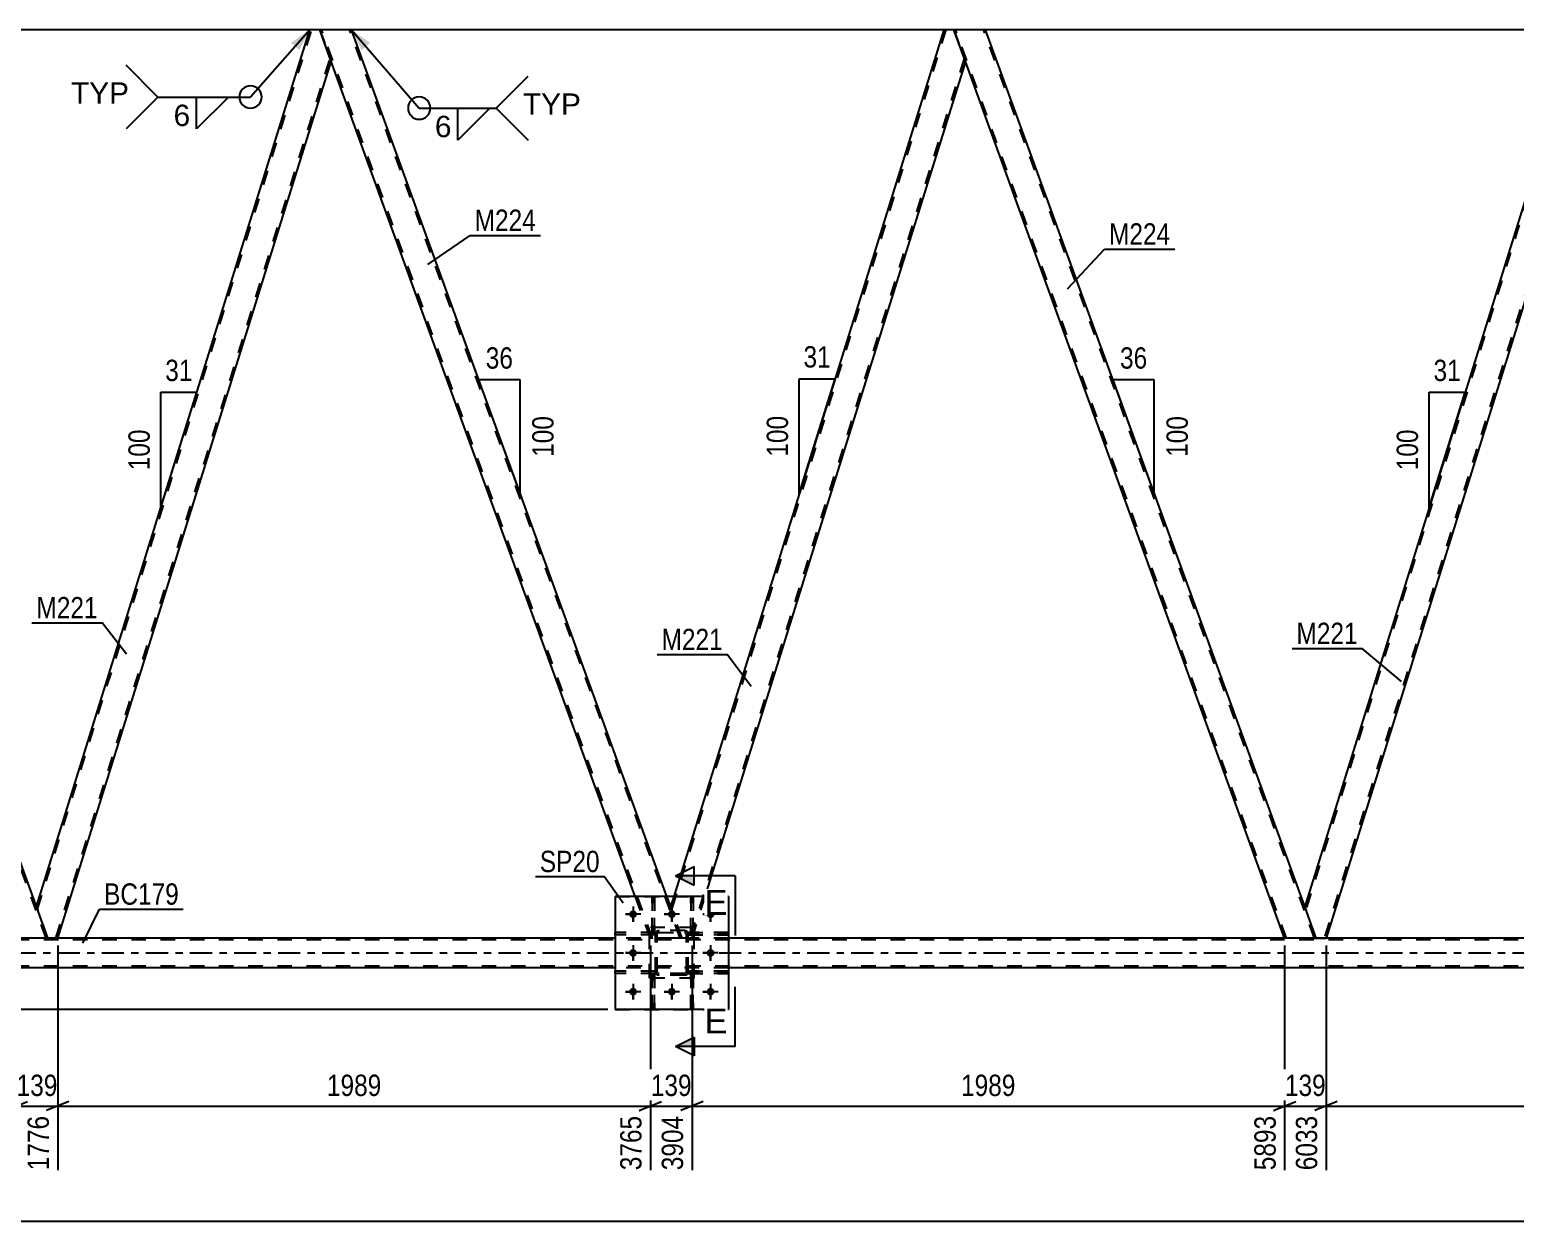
# Model space of a CAD drawing. Header units: millimetres. Extents: x 0 to 841, y 0 to 594.
# Drawn here: x 165 to 364.4, y 279.3 to 439.4 of the extents above; entities that cross this region are included whole.
import ezdxf

# ---------------------------------------------------------------- set-up
doc = ezdxf.new("R2010")
doc.units = ezdxf.units.MM
doc.linetypes.add('DXK_LINE_DOT2', pattern=[3.9198, 1.9599, -1.9599])
doc.linetypes.add('DXK_LINE_DOT3', pattern=[5.9187, 2.979, -0.9799, 0.9799, -0.9799])
doc.styles.add('Arial', font='ARIAL.TTF', dxfattribs={"height": 0.2})
doc.styles.add('Arial Narrow', font='ARIALN.TTF', dxfattribs={"height": 0.2})

# ---------------------------------------------------------------- blocks, each defined once
blk = doc.blocks.new('Part-122573939-3343 - 3261')
at = {"color": 7, "linetype": 'DXK_LINE_DOT2'}
for p, q in [((248.54, 307.79), (248.54, 312.62)), ((248.54, 312.62), (248.86, 312.62)), ((248.54, 312.02), (248.86, 312.02)), ((248.86, 312.62), (248.86, 307.79)), ((248.86, 307.79), (248.54, 307.79))]:
    blk.add_line(p, q, dxfattribs=at)
blk = doc.blocks.new('Part-122573939-3273 - 3261')
at = {"color": 7, "linetype": 'DXK_LINE_DOT2'}
for p, q in [((248.86, 312.62), (248.54, 312.62)), ((248.54, 312.62), (248.54, 307.79)), ((248.54, 312.02), (248.86, 312.02)), ((248.86, 307.79), (248.86, 312.62)), ((248.54, 307.79), (248.86, 307.79))]:
    blk.add_line(p, q, dxfattribs=at)
blk = doc.blocks.new('Part-122573939-3331 - 3261')
at = {"color": 7, "linetype": 'DXK_LINE_DOT2'}
for p, q in [((248.99, 312.95), (243.59, 312.95)), ((243.59, 312.63), (243.59, 312.95)), ((248.99, 312.63), (243.59, 312.63)), ((248.39, 312.63), (248.39, 312.95)), ((248.99, 312.95), (248.99, 312.63))]:
    blk.add_line(p, q, dxfattribs=at)
blk = doc.blocks.new('Part-122573939-3268 - 3261')
at = {"color": 7, "linetype": 'DXK_LINE_DOT2'}
for p, q in [((248.99, 318.15), (243.59, 318.15)), ((243.59, 318.15), (243.59, 317.83)), ((248.99, 317.83), (243.59, 317.83)), ((248.39, 317.83), (248.39, 318.15)), ((248.99, 317.83), (248.99, 318.15))]:
    blk.add_line(p, q, dxfattribs=at)
blk = doc.blocks.new('Part-122573939-3269 - 3261')
at = {"color": 7, "linetype": 'DXK_LINE_DOT2'}
for p, q in [((248.99, 312.95), (243.59, 312.95)), ((243.59, 312.95), (243.59, 312.63)), ((248.99, 312.63), (243.59, 312.63)), ((248.39, 312.63), (248.39, 312.95)), ((248.99, 312.63), (248.99, 312.95))]:
    blk.add_line(p, q, dxfattribs=at)
blk = doc.blocks.new('Part-122573939-3279 - 3261')
at = {"color": 2, "linetype": 'Continuous'}
for p, q in [((258.79, 322.99), (243.59, 322.99)), ((243.59, 322.99), (243.59, 307.79)), ((258.79, 322.99), (258.79, 307.79)), ((258.79, 307.79), (243.59, 307.79))]:
    blk.add_line(p, q, dxfattribs=at)
blk = doc.blocks.new('Bolt-122573939-3392 - 3261')
at = {"linetype": 'Continuous'}
for points in [[(246.51, 320.59, -1), (245.47, 320.59, -1)], [(251.71, 320.59, -1), (250.67, 320.59, -1)], [(256.91, 320.59, -1), (255.87, 320.59, -1)], [(246.51, 315.39, -1), (245.47, 315.39, -1)], [(256.91, 315.39, -1), (255.87, 315.39, -1)], [(246.51, 310.19, -1), (245.47, 310.19, -1)], [(251.71, 310.19, -1), (250.67, 310.19, -1)], [(256.91, 310.19, -1), (255.87, 310.19, -1)]]:
    blk.add_hatch(color=1, dxfattribs=at).paths.add_polyline_path(points)
at = {"color": 1, "linetype": 'Continuous'}
for p, q in [((245.99, 321.63), (245.99, 319.55)), ((251.19, 321.63), (251.19, 319.55)), ((256.39, 321.63), (256.39, 319.55)), ((247.03, 320.59), (244.95, 320.59)), ((252.23, 320.59), (250.15, 320.59)), ((257.43, 320.59), (255.35, 320.59)), ((247.03, 315.39), (244.95, 315.39)), ((245.99, 316.43), (245.99, 314.35)), ((257.43, 315.39), (255.35, 315.39)), ((256.39, 316.43), (256.39, 314.35)), ((245.99, 311.23), (245.99, 309.15)), ((251.19, 311.23), (251.19, 309.15)), ((256.39, 311.23), (256.39, 309.15)), ((247.03, 310.19), (244.95, 310.19)), ((252.23, 310.19), (250.15, 310.19)), ((257.43, 310.19), (255.35, 310.19))]:
    blk.add_line(p, q, dxfattribs=at)
blk = doc.blocks.new('Part-122573939-3328 - 3261')
at = {"color": 7, "linetype": 'DXK_LINE_DOT2'}
for p, q in [((248.99, 318.15), (243.59, 318.15)), ((243.59, 317.83), (243.59, 318.15)), ((248.99, 317.83), (243.59, 317.83)), ((248.39, 317.83), (248.39, 318.15)), ((248.99, 318.15), (248.99, 317.83))]:
    blk.add_line(p, q, dxfattribs=at)
blk = doc.blocks.new('Part-122573939-3353 - 3261')
at = {"color": 7, "linetype": 'DXK_LINE_DOT2'}
for p, q in [((248.54, 322.99), (248.54, 318.14)), ((248.86, 322.99), (248.54, 322.99)), ((248.86, 318.14), (248.86, 322.99)), ((248.54, 318.74), (248.86, 318.74)), ((248.54, 318.14), (248.86, 318.14))]:
    blk.add_line(p, q, dxfattribs=at)
blk = doc.blocks.new('Part-122573939-3282 - 3261')
at = {"color": 7, "linetype": 'DXK_LINE_DOT2'}
for p, q in [((253.74, 322.99), (253.74, 318.14)), ((254.06, 322.99), (253.74, 322.99)), ((254.06, 318.14), (254.06, 322.99)), ((253.74, 318.74), (254.06, 318.74)), ((253.74, 318.14), (254.06, 318.14))]:
    blk.add_line(p, q, dxfattribs=at)
blk = doc.blocks.new('Part-122573939-3664 - 3261')
at = {"color": 2, "linetype": 'Continuous'}
for p, q in [((208.17, 439.39), (203.92, 439.39)), ((250.54, 322.99), (208.17, 439.39)), ((246.28, 322.99), (205.46, 435.14))]:
    blk.add_line(p, q, dxfattribs=at)
at = {"color": 7, "linetype": 'DXK_LINE_DOT2'}
for p, q in [((203.92, 439.39), (205.46, 435.14)), ((248.58, 317.39), (204.17, 439.39)), ((252.32, 317.39), (207.92, 439.39)), ((248.32, 317.39), (246.28, 322.99)), ((252.58, 317.39), (250.54, 322.99)), ((252.58, 317.39), (248.32, 317.39))]:
    blk.add_line(p, q, dxfattribs=at)
blk = doc.blocks.new('Part-122573939-3295 - 3261')
at = {"color": 7, "linetype": 'DXK_LINE_DOT2'}
for p, q in [((248.99, 317.91), (249.03, 318.09)), ((249.03, 318.09), (248.99, 317.91)), ((248.99, 312.87), (248.99, 317.91)), ((249.23, 317.91), (249.25, 318)), ((249.23, 312.87), (249.23, 317.91)), ((249.25, 318), (249.3, 318.08)), ((249.29, 318.35), (249.47, 318.39)), ((249.47, 318.39), (249.29, 318.35)), ((249.3, 318.08), (249.38, 318.13)), ((249.38, 318.13), (249.47, 318.15)), ((252.91, 318.39), (249.47, 318.39)), ((249.47, 318.15), (252.91, 318.15)), ((252.91, 318.39), (253.09, 318.35)), ((253.09, 318.35), (252.91, 318.39)), ((252.91, 318.15), (253, 318.13)), ((253, 318.13), (253.08, 318.08)), ((253.08, 318.08), (253.13, 318)), ((253.13, 318), (253.15, 317.91)), ((253.15, 312.87), (253.15, 317.91)), ((253.35, 318.09), (253.39, 317.91)), ((253.39, 317.91), (253.35, 318.09)), ((253.39, 312.87), (253.39, 317.91)), ((249.03, 312.68), (248.99, 312.87)), ((248.99, 312.87), (249.03, 312.68)), ((249.25, 312.78), (249.23, 312.87)), ((249.3, 312.7), (249.25, 312.78)), ((249.47, 312.39), (249.29, 312.43)), ((249.29, 312.43), (249.47, 312.39)), ((249.38, 312.65), (249.3, 312.7)), ((249.47, 312.63), (249.38, 312.65)), ((252.91, 312.63), (249.47, 312.63)), ((252.91, 312.39), (249.47, 312.39)), ((253, 312.65), (252.91, 312.63)), ((253.09, 312.43), (252.91, 312.39)), ((252.91, 312.39), (253.09, 312.43)), ((253.08, 312.7), (253, 312.65)), ((253.13, 312.78), (253.08, 312.7)), ((253.15, 312.87), (253.13, 312.78)), ((253.39, 312.87), (253.35, 312.68)), ((253.35, 312.68), (253.39, 312.87))]:
    blk.add_line(p, q, dxfattribs=at)
at = {"color": 7, "linetype": 'DXK_LINE_DOT3'}
blk.add_line((251.19, 315.39), (251.19, 315.39), dxfattribs=at)
at = {"color": 7, "linetype": 'DXK_LINE_DOT2'}
for centre, start, end in [((249.47, 317.91), 112.5, 157.5), ((249.47, 317.91), 112.5, 157.5), ((252.91, 317.91), 22.5, 67.5), ((252.91, 317.91), 22.5, 67.5), ((249.47, 312.87), 202.5, 247.5), ((249.47, 312.87), 202.5, 247.5), ((252.91, 312.87), 292.5, 337.5), ((252.91, 312.87), 292.5, 337.5)]:
    blk.add_arc(centre, 0.48, start, end, dxfattribs=at)
blk = doc.blocks.new('Part-122573939-3302 - 3261')
at = {"color": 7, "linetype": 'DXK_LINE_DOT2'}
for p, q in [((253.39, 317.83), (253.39, 318.15)), ((253.39, 318.15), (258.79, 318.15)), ((258.79, 317.83), (253.39, 317.83)), ((253.99, 317.83), (253.99, 318.15)), ((258.79, 318.15), (258.79, 317.83))]:
    blk.add_line(p, q, dxfattribs=at)
blk = doc.blocks.new('Part-122573939-3306 - 3261')
at = {"color": 7, "linetype": 'DXK_LINE_DOT2'}
for p, q in [((243.59, 322.99), (258.79, 322.99)), ((243.59, 322.99), (243.59, 307.79)), ((258.79, 322.99), (258.79, 307.79)), ((243.59, 307.79), (258.79, 307.79))]:
    blk.add_line(p, q, dxfattribs=at)
blk = doc.blocks.new('Part-122573939-3307 - 3261')
at = {"color": 7, "linetype": 'DXK_LINE_DOT2'}
for p, q in [((248.99, 317.91), (249.03, 318.09)), ((249.03, 318.09), (248.99, 317.91)), ((248.99, 312.87), (248.99, 317.91)), ((249.23, 317.91), (249.25, 318)), ((249.23, 312.87), (249.23, 317.91)), ((249.25, 318), (249.3, 318.08)), ((249.29, 318.35), (249.47, 318.39)), ((249.47, 318.39), (249.29, 318.35)), ((249.3, 318.08), (249.38, 318.13)), ((249.38, 318.13), (249.47, 318.15)), ((252.91, 318.39), (249.47, 318.39)), ((249.47, 318.15), (252.91, 318.15)), ((252.91, 318.39), (253.09, 318.35)), ((253.09, 318.35), (252.91, 318.39)), ((252.91, 318.15), (253, 318.13)), ((253, 318.13), (253.08, 318.08)), ((253.08, 318.08), (253.13, 318)), ((253.13, 318), (253.15, 317.91)), ((253.15, 312.87), (253.15, 317.91)), ((253.35, 318.09), (253.39, 317.91)), ((253.39, 317.91), (253.35, 318.09)), ((253.39, 312.87), (253.39, 317.91)), ((249.03, 312.68), (248.99, 312.87)), ((248.99, 312.87), (249.03, 312.68)), ((249.25, 312.78), (249.23, 312.87)), ((249.3, 312.7), (249.25, 312.78)), ((249.47, 312.39), (249.29, 312.43)), ((249.29, 312.43), (249.47, 312.39)), ((249.38, 312.65), (249.3, 312.7)), ((249.47, 312.63), (249.38, 312.65)), ((252.91, 312.63), (249.47, 312.63)), ((252.91, 312.39), (249.47, 312.39)), ((253, 312.65), (252.91, 312.63)), ((253.09, 312.43), (252.91, 312.39)), ((252.91, 312.39), (253.09, 312.43)), ((253.08, 312.7), (253, 312.65)), ((253.13, 312.78), (253.08, 312.7)), ((253.15, 312.87), (253.13, 312.78)), ((253.39, 312.87), (253.35, 312.68)), ((253.35, 312.68), (253.39, 312.87))]:
    blk.add_line(p, q, dxfattribs=at)
at = {"color": 7, "linetype": 'DXK_LINE_DOT3'}
blk.add_line((251.19, 315.39), (251.19, 315.39), dxfattribs=at)
at = {"color": 7, "linetype": 'DXK_LINE_DOT2'}
for centre, start, end in [((249.47, 317.91), 112.5, 157.5), ((249.47, 317.91), 112.5, 157.5), ((252.91, 317.91), 22.5, 67.5), ((252.91, 317.91), 22.5, 67.5), ((249.47, 312.87), 202.5, 247.5), ((249.47, 312.87), 202.5, 247.5), ((252.91, 312.87), 292.5, 337.5), ((252.91, 312.87), 292.5, 337.5)]:
    blk.add_arc(centre, 0.48, start, end, dxfattribs=at)
blk = doc.blocks.new('Part-122573939-3308 - 3261')
at = {"color": 7, "linetype": 'DXK_LINE_DOT2'}
for p, q in [((254.19, 318.79), (248.19, 318.79)), ((248.19, 311.99), (248.19, 318.79)), ((254.19, 311.99), (254.19, 318.79)), ((254.19, 311.99), (248.19, 311.99))]:
    blk.add_line(p, q, dxfattribs=at)
blk = doc.blocks.new('Part-122573939-3391 - 3261')
at = {"color": 2, "linetype": 'Continuous'}
for p, q in [((202.6, 439.39), (123.04, 439.39)), ((287.73, 439.39), (208.17, 439.39)), ((372.87, 439.39), (293.31, 439.39))]:
    blk.add_line(p, q, dxfattribs=at)
at = {"color": 7, "linetype": 'DXK_LINE_DOT2'}
for p, q in [((208.17, 439.39), (202.6, 439.39)), ((293.31, 439.39), (287.73, 439.39))]:
    blk.add_line(p, q, dxfattribs=at)
blk = doc.blocks.new('Part-122573939-3316 - 3261')
at = {"color": 7, "linetype": 'DXK_LINE_DOT2'}
for p, q in [((258.79, 318.15), (253.39, 318.15)), ((253.39, 318.15), (253.39, 317.83)), ((253.39, 317.83), (258.79, 317.83)), ((253.99, 317.83), (253.99, 318.15)), ((258.79, 317.83), (258.79, 318.15))]:
    blk.add_line(p, q, dxfattribs=at)
blk = doc.blocks.new('Part-122573939-3432 - 3261')
at = {"color": 7, "linetype": 'DXK_LINE_DOT2'}
for p, q in [((254.19, 318.79), (248.19, 318.79)), ((248.19, 311.99), (248.19, 318.79)), ((254.19, 311.99), (254.19, 318.79)), ((254.19, 311.99), (248.19, 311.99))]:
    blk.add_line(p, q, dxfattribs=at)
blk = doc.blocks.new('Part-122573939-3319 - 3261')
at = {"color": 7, "linetype": 'DXK_LINE_DOT2'}
for p, q in [((258.79, 312.95), (253.39, 312.95)), ((253.39, 312.95), (253.39, 312.63)), ((253.39, 312.63), (258.79, 312.63)), ((253.99, 312.63), (253.99, 312.95)), ((258.79, 312.63), (258.79, 312.95))]:
    blk.add_line(p, q, dxfattribs=at)
blk = doc.blocks.new('Part-122573939-3322 - 3261')
at = {"color": 7, "linetype": 'DXK_LINE_DOT2'}
for p, q in [((253.74, 318.14), (253.74, 322.99)), ((253.74, 322.99), (254.06, 322.99)), ((254.06, 322.99), (254.06, 318.14)), ((253.74, 318.74), (254.06, 318.74)), ((254.06, 318.14), (253.74, 318.14))]:
    blk.add_line(p, q, dxfattribs=at)
blk = doc.blocks.new('Part-122573939-3325 - 3261')
at = {"color": 7, "linetype": 'DXK_LINE_DOT2'}
for p, q in [((253.39, 312.63), (253.39, 312.95)), ((253.39, 312.95), (258.79, 312.95)), ((258.79, 312.63), (253.39, 312.63)), ((253.99, 312.63), (253.99, 312.95)), ((258.79, 312.95), (258.79, 312.63))]:
    blk.add_line(p, q, dxfattribs=at)
blk = doc.blocks.new('Part-122573939-3338 - 3261')
at = {"color": 7, "linetype": 'DXK_LINE_DOT2'}
for p, q in [((254.06, 312.62), (253.74, 312.62)), ((253.74, 312.62), (253.74, 307.79)), ((253.74, 312.02), (254.06, 312.02)), ((254.06, 307.79), (254.06, 312.62)), ((253.74, 307.79), (254.06, 307.79))]:
    blk.add_line(p, q, dxfattribs=at)
blk = doc.blocks.new('Part-122573939-3349 - 3261')
at = {"color": 7, "linetype": 'DXK_LINE_DOT2'}
for p, q in [((248.54, 318.14), (248.54, 322.99)), ((248.54, 322.99), (248.86, 322.99)), ((248.86, 322.99), (248.86, 318.14)), ((248.54, 318.74), (248.86, 318.74)), ((248.86, 318.14), (248.54, 318.14))]:
    blk.add_line(p, q, dxfattribs=at)
blk = doc.blocks.new('Part-122573939-3360 - 3261')
at = {"color": 2, "linetype": 'Continuous'}
for p, q in [((293.31, 439.39), (289.05, 439.39)), ((336.17, 321.64), (293.31, 439.39)), ((333.46, 317.39), (290.6, 435.14)), ((337.4, 317.39), (333.46, 317.39)), ((337.67, 317.39), (337.4, 317.39)), ((337.67, 317.39), (337.71, 317.39))]:
    blk.add_line(p, q, dxfattribs=at)
at = {"color": 7, "linetype": 'DXK_LINE_DOT2'}
for p, q in [((289.05, 439.39), (290.6, 435.14)), ((333.71, 317.39), (289.31, 439.39)), ((337.46, 317.39), (293.05, 439.39)), ((337.71, 317.39), (336.17, 321.64)), ((337.4, 317.39), (337.56, 317.39))]:
    blk.add_line(p, q, dxfattribs=at)
blk = doc.blocks.new('Part-122573939-3374 - 3261')
at = {"color": 7, "linetype": 'DXK_LINE_DOT2'}
for p, q in [((253.74, 307.79), (253.74, 312.62)), ((253.74, 312.62), (254.06, 312.62)), ((253.74, 312.02), (254.06, 312.02)), ((254.06, 312.62), (254.06, 307.79)), ((254.06, 307.79), (253.74, 307.79))]:
    blk.add_line(p, q, dxfattribs=at)
blk = doc.blocks.new('Part-122573939-3397 - 3261')
at = {"color": 2, "linetype": 'Continuous'}
for p, q in [((123.04, 439.39), (118.78, 439.39)), ((118.78, 439.39), (163.19, 317.39)), ((165.9, 321.64), (123.04, 439.39)), ((167.13, 317.39), (163.19, 317.39)), ((167.4, 317.39), (167.13, 317.39)), ((167.4, 317.39), (167.44, 317.39))]:
    blk.add_line(p, q, dxfattribs=at)
at = {"color": 7, "linetype": 'DXK_LINE_DOT2'}
for p, q in [((163.44, 317.39), (119.04, 439.39)), ((167.19, 317.39), (122.78, 439.39)), ((167.44, 317.39), (165.9, 321.64)), ((167.13, 317.39), (167.29, 317.39))]:
    blk.add_line(p, q, dxfattribs=at)
blk = doc.blocks.new('Part-122573939-3416 - 3261')
at = {"color": 7, "linetype": 'DXK_LINE_DOT2'}
for p, q in [((780.32, 317.15), (97.72, 317.15)), ((168.76, 317.39), (163.19, 317.39)), ((258.79, 317.39), (243.59, 317.39)), ((339.03, 317.39), (333.46, 317.39)), ((780.32, 313.63), (97.72, 313.63)), ((258.79, 313.39), (243.59, 313.39))]:
    blk.add_line(p, q, dxfattribs=at)
at = {"color": 2, "linetype": 'Continuous'}
for p, q in [((243.59, 317.39), (168.76, 317.39)), ((333.46, 317.39), (258.79, 317.39)), ((418.59, 317.39), (339.03, 317.39)), ((243.59, 313.39), (97.72, 313.39)), ((498.99, 313.39), (258.79, 313.39))]:
    blk.add_line(p, q, dxfattribs=at)
at = {"color": 7, "linetype": 'DXK_LINE_DOT3'}
blk.add_line((97.72, 315.39), (780.32, 315.39), dxfattribs=at)
blk = doc.blocks.new('Part-122573939-3659 - 3261')
at = {"color": 7, "linetype": 'DXK_LINE_DOT2'}
for p, q in [((287.98, 439.39), (251.17, 321.27)), ((290.46, 435.51), (253.64, 317.39)), ((251.45, 322.99), (251.03, 321.64)), ((252.58, 317.39), (251.03, 321.64)), ((255.64, 322.99), (253.9, 317.39)), ((253.9, 317.39), (252.58, 317.39))]:
    blk.add_line(p, q, dxfattribs=at)
at = {"color": 2, "linetype": 'Continuous'}
for p, q in [((287.73, 439.39), (251.45, 322.99)), ((289.05, 439.39), (287.73, 439.39)), ((290.6, 435.14), (289.05, 439.39)), ((290.6, 435.14), (255.64, 322.99))]:
    blk.add_line(p, q, dxfattribs=at)
blk = doc.blocks.new('Part-122573939-3669 - 3261')
at = {"color": 2, "linetype": 'Continuous'}
for p, q in [((165.9, 321.64), (202.6, 439.39)), ((203.92, 439.39), (202.6, 439.39)), ((205.46, 435.14), (203.92, 439.39)), ((168.76, 317.39), (205.46, 435.14)), ((167.44, 317.39), (165.9, 321.64)), ((167.44, 317.39), (168.76, 317.39))]:
    blk.add_line(p, q, dxfattribs=at)
at = {"color": 7, "linetype": 'DXK_LINE_DOT2'}
for p, q in [((166.03, 321.27), (202.85, 439.39)), ((168.51, 317.39), (205.33, 435.51)), ((168.49, 317.39), (168.45, 317.39)), ((168.45, 317.39), (168.49, 317.39)), ((168.49, 317.39), (168.51, 317.39)), ((168.51, 317.39), (168.49, 317.39))]:
    blk.add_line(p, q, dxfattribs=at)
blk = doc.blocks.new('Bolt-122573939-3686 - 3261')
at = {"color": 1, "linetype": 'Continuous'}
for p, q in [((245.99, 321.63), (245.99, 320.94)), ((251.19, 321.63), (251.19, 320.94)), ((256.39, 321.63), (256.39, 320.94)), ((244.95, 320.59), (245.64, 320.59)), ((245.99, 319.55), (245.99, 320.24)), ((247.03, 320.59), (246.34, 320.59)), ((250.15, 320.59), (250.84, 320.59)), ((251.19, 319.55), (251.19, 320.24)), ((252.23, 320.59), (251.54, 320.59)), ((255.35, 320.59), (256.04, 320.59)), ((256.39, 319.55), (256.39, 320.24)), ((257.43, 320.59), (256.74, 320.59)), ((244.95, 315.39), (245.64, 315.39)), ((245.99, 316.43), (245.99, 315.74)), ((247.03, 315.39), (246.34, 315.39)), ((255.35, 315.39), (256.04, 315.39)), ((256.39, 316.43), (256.39, 315.74)), ((257.43, 315.39), (256.74, 315.39)), ((245.99, 314.35), (245.99, 315.04)), ((256.39, 314.35), (256.39, 315.04)), ((245.99, 311.23), (245.99, 310.54)), ((251.19, 311.23), (251.19, 310.54)), ((256.39, 311.23), (256.39, 310.54)), ((244.95, 310.19), (245.64, 310.19)), ((245.99, 309.15), (245.99, 309.84)), ((247.03, 310.19), (246.34, 310.19)), ((250.15, 310.19), (250.84, 310.19)), ((251.19, 309.15), (251.19, 309.84)), ((252.23, 310.19), (251.54, 310.19)), ((255.35, 310.19), (256.04, 310.19)), ((256.39, 309.15), (256.39, 309.84)), ((257.43, 310.19), (256.74, 310.19))]:
    blk.add_line(p, q, dxfattribs=at)
blk = doc.blocks.new('Part-122573939-3691 - 3261')
at = {"color": 2, "linetype": 'Continuous'}
for p, q in [((372.87, 439.39), (336.17, 321.64)), ((374.19, 439.39), (372.87, 439.39)), ((375.73, 435.14), (374.19, 439.39)), ((375.73, 435.14), (339.03, 317.39)), ((337.71, 317.39), (336.17, 321.64)), ((337.71, 317.39), (339.03, 317.39))]:
    blk.add_line(p, q, dxfattribs=at)
at = {"color": 7, "linetype": 'DXK_LINE_DOT2'}
for p, q in [((373.12, 439.39), (336.3, 321.27)), ((375.6, 435.51), (338.78, 317.39)), ((338.76, 317.39), (338.72, 317.39)), ((338.72, 317.39), (338.76, 317.39)), ((338.76, 317.39), (338.78, 317.39)), ((338.78, 317.39), (338.76, 317.39))]:
    blk.add_line(p, q, dxfattribs=at)
blk = doc.blocks.new('StraightDimension-122573939-4017 - 3261')
at = {"color": 7, "linetype": 'Continuous'}
for p, q in [((163.19, 316.39), (163.19, 286.21)), ((168.76, 316.39), (168.76, 286.21)), ((161.69, 294.23), (164.69, 295.43)), ((170.26, 295.43), (167.26, 294.23)), ((163.19, 294.83), (168.76, 294.83))]:
    blk.add_line(p, q, dxfattribs=at)
at = {"color": 0}
blk.add_wipeout([(169.32, 295.58), (169.32, 299.78), (162.63, 299.78), (162.63, 295.58)], dxfattribs=at)
at = {"color": 0, "linetype": 'Continuous'}
blk.add_wipeout([(168.16, 294.13), (163.96, 294.13), (163.96, 285.61), (168.16, 285.61)], dxfattribs=at)
at = {"color": 3, "style": 'Arial Narrow'}
blk.add_text('139', height=2.863, dxfattribs=at).set_placement((163.23, 296.18))
at = {"color": 3, "linetype": 'Continuous', "style": 'Arial Narrow'}
blk.add_text('1776', height=2.863, rotation=90.0002, dxfattribs=at).set_placement((167.56, 286.21))
blk = doc.blocks.new('StraightDimension-122573939-4049 - 3261')
at = {"color": 7, "linetype": 'Continuous'}
blk.add_line((51.22, 279.35), (796.94, 279.35), dxfattribs=at)
blk = doc.blocks.new('StraightDimension-122573939-3758 - 3261')
at = {"color": 7, "linetype": 'Continuous'}
for p, q in [((168.76, 316.39), (168.76, 286.21)), ((248.32, 316.39), (248.32, 286.21)), ((170.26, 295.43), (167.26, 294.23)), ((246.82, 294.23), (249.82, 295.43)), ((168.76, 294.83), (248.32, 294.83))]:
    blk.add_line(p, q, dxfattribs=at)
at = {"color": 0}
blk.add_wipeout([(212.8, 295.58), (212.8, 299.78), (204.29, 299.78), (204.29, 295.58)], dxfattribs=at)
at = {"color": 0, "linetype": 'Continuous'}
blk.add_wipeout([(247.72, 294.13), (243.52, 294.13), (243.52, 285.61), (247.72, 285.61)], dxfattribs=at)
at = {"color": 3, "style": 'Arial Narrow'}
blk.add_text('1989', height=2.863, dxfattribs=at).set_placement((204.89, 296.18))
at = {"color": 3, "linetype": 'Continuous', "style": 'Arial Narrow'}
blk.add_text('3765', height=2.863, rotation=90.0002, dxfattribs=at).set_placement((247.12, 286.21))
blk = doc.blocks.new('StraightDimension-122573939-3777 - 3261')
at = {"color": 7, "linetype": 'Continuous'}
for p, q in [((248.32, 316.39), (248.32, 286.21)), ((253.9, 316.39), (253.9, 286.21)), ((246.82, 294.23), (249.82, 295.43)), ((255.4, 295.43), (252.4, 294.23)), ((248.32, 294.83), (253.9, 294.83))]:
    blk.add_line(p, q, dxfattribs=at)
at = {"color": 0}
blk.add_wipeout([(254.45, 295.58), (254.45, 299.78), (247.77, 299.78), (247.77, 295.58)], dxfattribs=at)
at = {"color": 0, "linetype": 'Continuous'}
blk.add_wipeout([(253.3, 294.13), (249.1, 294.13), (249.1, 285.61), (253.3, 285.61)], dxfattribs=at)
at = {"color": 3, "style": 'Arial Narrow'}
blk.add_text('139', height=2.863, dxfattribs=at).set_placement((248.37, 296.18))
at = {"color": 3, "linetype": 'Continuous', "style": 'Arial Narrow'}
blk.add_text('3904', height=2.863, rotation=90.0002, dxfattribs=at).set_placement((252.7, 286.21))
blk = doc.blocks.new('StraightDimension-122573939-3796 - 3261')
at = {"color": 7, "linetype": 'Continuous'}
for p, q in [((253.9, 316.39), (253.9, 286.21)), ((333.46, 316.39), (333.46, 286.21)), ((255.4, 295.43), (252.4, 294.23)), ((331.96, 294.23), (334.96, 295.43)), ((253.9, 294.83), (333.46, 294.83))]:
    blk.add_line(p, q, dxfattribs=at)
at = {"color": 0}
blk.add_wipeout([(297.93, 295.58), (297.93, 299.78), (289.42, 299.78), (289.42, 295.58)], dxfattribs=at)
at = {"color": 0, "linetype": 'Continuous'}
blk.add_wipeout([(332.86, 294.13), (328.66, 294.13), (328.66, 285.61), (332.86, 285.61)], dxfattribs=at)
at = {"color": 3, "style": 'Arial Narrow'}
blk.add_text('1989', height=2.863, dxfattribs=at).set_placement((290.02, 296.18))
at = {"color": 3, "linetype": 'Continuous', "style": 'Arial Narrow'}
blk.add_text('5893', height=2.863, rotation=90.0002, dxfattribs=at).set_placement((332.26, 286.21))
blk = doc.blocks.new('StraightDimension-122573939-3815 - 3261')
at = {"color": 7, "linetype": 'Continuous'}
for p, q in [((333.46, 316.39), (333.46, 286.21)), ((339.03, 316.39), (339.03, 286.21)), ((331.96, 294.23), (334.96, 295.43)), ((340.53, 295.43), (337.53, 294.23)), ((333.46, 294.83), (339.03, 294.83))]:
    blk.add_line(p, q, dxfattribs=at)
at = {"color": 0}
blk.add_wipeout([(339.59, 295.58), (339.59, 299.78), (332.9, 299.78), (332.9, 295.58)], dxfattribs=at)
at = {"color": 0, "linetype": 'Continuous'}
blk.add_wipeout([(338.43, 294.13), (334.23, 294.13), (334.23, 285.61), (338.43, 285.61)], dxfattribs=at)
at = {"color": 3, "style": 'Arial Narrow'}
blk.add_text('139', height=2.863, dxfattribs=at).set_placement((333.5, 296.18))
at = {"color": 3, "linetype": 'Continuous', "style": 'Arial Narrow'}
blk.add_text('6033', height=2.863, rotation=90.0002, dxfattribs=at).set_placement((337.83, 286.21))
blk = doc.blocks.new('StraightDimension-122573939-3834 - 3261')
at = {"color": 7, "linetype": 'Continuous'}
for p, q in [((339.03, 316.39), (339.03, 286.21)), ((418.59, 316.39), (418.59, 286.21)), ((340.53, 295.43), (337.53, 294.23)), ((417.09, 294.23), (420.09, 295.43)), ((339.03, 294.83), (418.59, 294.83))]:
    blk.add_line(p, q, dxfattribs=at)
at = {"color": 0}
blk.add_wipeout([(383.07, 295.58), (383.07, 299.78), (374.55, 299.78), (374.55, 295.58)], dxfattribs=at)
at = {"color": 0, "linetype": 'Continuous'}
blk.add_wipeout([(417.99, 294.13), (413.79, 294.13), (413.79, 285.61), (417.99, 285.61)], dxfattribs=at)
at = {"color": 3, "style": 'Arial Narrow'}
blk.add_text('1989', height=2.863, dxfattribs=at).set_placement((375.15, 296.18))
at = {"color": 3, "linetype": 'Continuous', "style": 'Arial Narrow'}
blk.add_text('8022', height=2.863, rotation=90.0002, dxfattribs=at).set_placement((417.39, 286.21))
blk = doc.blocks.new('AngleDimension-122573939-10574 - 3261')
at = {"color": 7, "linetype": 'Continuous'}
for p, q in [((315.96, 392.37), (310.42, 392.37)), ((315.96, 377.15), (310.42, 392.37)), ((315.96, 377.15), (315.96, 392.37)), ((316.25, 376.37), (315.96, 377.15))]:
    blk.add_line(p, q, dxfattribs=at)
at = {"color": 0}
for points in [[(315.62, 393.27), (315.62, 397.47), (310.76, 397.47), (310.76, 393.27)], [(321.06, 388.1), (316.86, 388.1), (316.86, 381.42), (321.06, 381.42)]]:
    blk.add_wipeout(points, dxfattribs=at)
at = {"color": 3, "style": 'Arial Narrow'}
blk.add_text('36', height=2.863, dxfattribs=at).set_placement((311.36, 393.87))
blk.add_text('100', height=2.863, rotation=90.0002, dxfattribs=at).set_placement((320.46, 382.02))
blk = doc.blocks.new('StraightDimension-122573939-4828 - 3261')
at = {"color": 7, "linetype": 'Continuous'}
blk.add_line((242.59, 307.79), (26.68, 307.79), dxfattribs=at)
blk = doc.blocks.new('AngleDimension-122573939-10551 - 3261')
at = {"color": 7, "linetype": 'Continuous'}
for p, q in [((182.6, 390.7), (187.42, 390.7)), ((182.6, 375.23), (187.42, 390.7)), ((182.6, 375.23), (182.6, 390.7)), ((183.53, 378.23), (187.42, 390.7))]:
    blk.add_line(p, q, dxfattribs=at)
at = {"color": 0}
for points in [[(187.44, 391.6), (187.44, 395.8), (182.58, 395.8), (182.58, 391.6)], [(181.7, 386.31), (177.5, 386.31), (177.5, 379.62), (181.7, 379.62)]]:
    blk.add_wipeout(points, dxfattribs=at)
at = {"color": 3, "style": 'Arial Narrow'}
blk.add_text('31', height=2.863, dxfattribs=at).set_placement((183.18, 392.2))
blk.add_text('100', height=2.863, rotation=90.0002, dxfattribs=at).set_placement((181.1, 380.22))
blk = doc.blocks.new('AngleDimension-122573939-10568 - 3261')
at = {"color": 7, "linetype": 'Continuous'}
for p, q in [((268.29, 392.52), (273.11, 392.52)), ((268.29, 377.06), (273.11, 392.52)), ((268.29, 377.06), (268.29, 392.52)), ((268.65, 378.23), (273.11, 392.52))]:
    blk.add_line(p, q, dxfattribs=at)
at = {"color": 0}
for points in [[(273.13, 393.42), (273.13, 397.62), (268.27, 397.62), (268.27, 393.42)], [(267.39, 388.13), (263.19, 388.13), (263.19, 381.45), (267.39, 381.45)]]:
    blk.add_wipeout(points, dxfattribs=at)
at = {"color": 3, "style": 'Arial Narrow'}
blk.add_text('31', height=2.863, dxfattribs=at).set_placement((268.87, 394.02))
blk.add_text('100', height=2.863, rotation=90.0002, dxfattribs=at).set_placement((266.79, 382.05))
blk = doc.blocks.new('AngleDimension-122573939-10570 - 3261')
at = {"color": 7, "linetype": 'Continuous'}
for p, q in [((230.81, 392.37), (225.27, 392.37)), ((230.81, 377.15), (225.27, 392.37)), ((230.81, 377.15), (230.81, 392.37)), ((231.1, 376.37), (230.81, 377.15))]:
    blk.add_line(p, q, dxfattribs=at)
at = {"color": 0}
for points in [[(230.47, 393.27), (230.47, 397.47), (225.61, 397.47), (225.61, 393.27)], [(235.91, 388.1), (231.71, 388.1), (231.71, 381.42), (235.91, 381.42)]]:
    blk.add_wipeout(points, dxfattribs=at)
at = {"color": 3, "style": 'Arial Narrow'}
blk.add_text('36', height=2.863, dxfattribs=at).set_placement((226.21, 393.87))
blk.add_text('100', height=2.863, rotation=90.0002, dxfattribs=at).set_placement((235.31, 382.02))
blk = doc.blocks.new('AngleDimension-122573939-10572 - 3261')
at = {"color": 7, "linetype": 'Continuous'}
for p, q in [((352.87, 390.7), (357.69, 390.7)), ((352.87, 375.23), (357.69, 390.7)), ((352.87, 375.23), (352.87, 390.7)), ((353.8, 378.23), (357.69, 390.7))]:
    blk.add_line(p, q, dxfattribs=at)
at = {"color": 0}
for points in [[(357.71, 391.6), (357.71, 395.8), (352.85, 395.8), (352.85, 391.6)], [(351.97, 386.31), (347.77, 386.31), (347.77, 379.62), (351.97, 379.62)]]:
    blk.add_wipeout(points, dxfattribs=at)
at = {"color": 3, "style": 'Arial Narrow'}
blk.add_text('31', height=2.863, dxfattribs=at).set_placement((353.45, 392.2))
blk.add_text('100', height=2.863, rotation=90.0002, dxfattribs=at).set_placement((351.37, 380.22))
blk = doc.blocks.new('Mark-122573939-3275 - 3261')
at = {"color": 0}
blk.add_wipeout([(241.51, 326.25), (241.51, 329.25), (233.47, 329.25), (233.47, 326.25)], dxfattribs=at)
blk.add_wipeout([(241.51, 326.25), (241.51, 329.25), (233.47, 329.25), (233.47, 326.25)], dxfattribs=at)
at = {"color": 30, "linetype": 'Continuous'}
for p in [(232.87, 325.65), (244.64, 322.06)]:
    blk.add_line(p, (242.11, 325.65), dxfattribs=at)
at = {"color": 3, "style": 'Arial Narrow'}
blk.add_text('SP20', height=2.863, dxfattribs=at).set_placement((233.47, 326.25))
blk = doc.blocks.new('Mark-122573939-3356 - 3261')
at = {"color": 0}
blk.add_wipeout([(318.12, 410.53), (318.12, 413.53), (309.89, 413.53), (309.89, 410.53)], dxfattribs=at)
blk.add_wipeout([(318.12, 410.53), (318.12, 413.53), (309.89, 413.53), (309.89, 410.53)], dxfattribs=at)
at = {"color": 30, "linetype": 'Continuous'}
for p, q in [((304.31, 404.6), (309.29, 409.93)), ((309.29, 409.93), (318.72, 409.93))]:
    blk.add_line(p, q, dxfattribs=at)
at = {"color": 3, "style": 'Arial Narrow'}
blk.add_text('M224', height=2.863, dxfattribs=at).set_placement((309.89, 410.53))
blk = doc.blocks.new('Mark-122573939-3412 - 3261')
at = {"color": 0}
blk.add_wipeout([(185.01, 321.87), (185.01, 324.87), (174.97, 324.87), (174.97, 321.87)], dxfattribs=at)
blk.add_wipeout([(185.01, 321.87), (185.01, 324.87), (174.97, 324.87), (174.97, 321.87)], dxfattribs=at)
at = {"color": 30, "linetype": 'Continuous'}
for p, q in [((172.13, 316.69), (174.37, 321.27)), ((174.37, 321.27), (185.61, 321.27))]:
    blk.add_line(p, q, dxfattribs=at)
at = {"color": 3, "style": 'Arial Narrow'}
blk.add_text('BC179', height=2.863, dxfattribs=at).set_placement((174.97, 321.87))
blk = doc.blocks.new('Mark-122573939-3655 - 3261')
at = {"color": 0}
blk.add_wipeout([(258.03, 356.06), (258.03, 359.06), (249.81, 359.06), (249.81, 356.06)], dxfattribs=at)
blk.add_wipeout([(258.03, 356.06), (258.03, 359.06), (249.81, 359.06), (249.81, 356.06)], dxfattribs=at)
at = {"color": 30, "linetype": 'Continuous'}
for p in [(249.21, 355.46), (261.84, 351.18)]:
    blk.add_line(p, (258.63, 355.46), dxfattribs=at)
at = {"color": 3, "style": 'Arial Narrow'}
blk.add_text('M221', height=2.863, dxfattribs=at).set_placement((249.81, 356.06))
blk = doc.blocks.new('Mark-122573939-3687 - 3261')
at = {"color": 0}
blk.add_wipeout([(343.28, 356.88), (343.28, 359.88), (335.05, 359.88), (335.05, 356.88)], dxfattribs=at)
blk.add_wipeout([(343.28, 356.88), (343.28, 359.88), (335.05, 359.88), (335.05, 356.88)], dxfattribs=at)
at = {"color": 30, "linetype": 'Continuous'}
for p in [(334.45, 356.28), (349.13, 351.83)]:
    blk.add_line(p, (343.88, 356.28), dxfattribs=at)
at = {"color": 3, "style": 'Arial Narrow'}
blk.add_text('M221', height=2.863, dxfattribs=at).set_placement((335.05, 356.88))
blk = doc.blocks.new('Mark-122573939-3660 - 3261')
at = {"color": 0}
blk.add_wipeout([(232.94, 412.37), (232.94, 415.37), (224.72, 415.37), (224.72, 412.37)], dxfattribs=at)
blk.add_wipeout([(232.94, 412.37), (232.94, 415.37), (224.72, 415.37), (224.72, 412.37)], dxfattribs=at)
at = {"color": 30, "linetype": 'Continuous'}
for p, q in [((218.42, 407.84), (224.12, 411.77)), ((224.12, 411.77), (233.54, 411.77))]:
    blk.add_line(p, q, dxfattribs=at)
at = {"color": 3, "style": 'Arial Narrow'}
blk.add_text('M224', height=2.863, dxfattribs=at).set_placement((224.72, 412.37))
blk = doc.blocks.new('Mark-122573939-3665 - 3261')
at = {"color": 0}
blk.add_wipeout([(174.11, 360.33), (174.11, 363.33), (165.89, 363.33), (165.89, 360.33)], dxfattribs=at)
blk.add_wipeout([(174.11, 360.33), (174.11, 363.33), (165.89, 363.33), (165.89, 360.33)], dxfattribs=at)
at = {"color": 30, "linetype": 'Continuous'}
for p in [(165.29, 359.73), (178, 355.54)]:
    blk.add_line(p, (174.71, 359.73), dxfattribs=at)
at = {"color": 3, "style": 'Arial Narrow'}
blk.add_text('M221', height=2.863, dxfattribs=at).set_placement((165.89, 360.33))
blk = doc.blocks.new('WeldMark-122573939-4888 - 3261')
at = {"linetype": 'Continuous'}
blk.add_hatch(color=30, dxfattribs=at).paths.add_polyline_path([(209.57, 436.63), (208.17, 439.39), (210.7, 437.61)])
at = {"color": 30, "linetype": 'Continuous'}
blk.add_line((208.17, 439.39), (217.28, 428.86), dxfattribs=at)
at = {"color": 3, "linetype": 'Continuous'}
for q in [(231.89, 433.15), (231.89, 424.57)]:
    blk.add_line((227.6, 428.86), q, dxfattribs=at)
blk.add_arc((217.28, 428.86), 1.5, 90, 270, dxfattribs=at)
at = {"color": 0}
blk.add_wipeout([(221.8, 424.76), (221.8, 428.16), (219.18, 428.16), (219.18, 424.76)], dxfattribs=at)
at = {"color": 30, "linetype": 'Continuous'}
blk.add_line((217.28, 428.86), (227.6, 428.86), dxfattribs=at)
at = {"color": 3, "linetype": 'Continuous'}
for p, q in [((222.46, 428.86), (226.74, 428.86)), ((226.74, 428.86), (222.46, 424.57)), ((222.46, 424.57), (222.46, 428.86))]:
    blk.add_line(p, q, dxfattribs=at)
blk.add_arc((217.28, 428.86), 1.5, 270, 90, dxfattribs=at)
at = {"color": 3, "style": 'Arial'}
blk.add_text('6', height=2.87, dxfattribs=at).set_placement((219.38, 424.96))
at = {"color": 0, "linetype": 'Continuous'}
blk.add_wipeout([(238.98, 427.96), (238.98, 430.96), (231.2, 430.96), (231.2, 427.96)], dxfattribs=at)
blk.add_wipeout([(238.98, 427.96), (238.98, 430.96), (231.2, 430.96), (231.2, 427.96)], dxfattribs=at)
at = {"color": 3, "linetype": 'Continuous', "style": 'Arial'}
blk.add_text('TYP', height=2.865, dxfattribs=at).set_placement((231.2, 427.96))
blk = doc.blocks.new('SectionMark-122573939-4874 - 3261')
at = {"linetype": 'Continuous'}
for points in [[(254.18, 325.75), (254.18, 324.5), (251.68, 325.75)], [(254.18, 304.09), (254.18, 302.84), (251.68, 302.84)]]:
    blk.add_hatch(color=6, dxfattribs=at).paths.add_polyline_path(points)
at = {"color": 6, "linetype": 'Continuous'}
for p, q in [((251.68, 325.75), (254.18, 327)), ((259.68, 325.75), (251.68, 325.75)), ((251.68, 325.75), (254.18, 324.5)), ((254.18, 324.5), (254.18, 327)), ((259.68, 325.75), (259.68, 317.75)), ((259.68, 302.84), (259.68, 310.84)), ((251.68, 302.84), (254.18, 304.09)), ((254.18, 304.09), (254.18, 301.59)), ((259.68, 302.84), (251.68, 302.84)), ((254.18, 301.59), (251.68, 302.84))]:
    blk.add_line(p, q, dxfattribs=at)
at = {"color": 0, "linetype": 'Continuous'}
for points in [[(258.68, 320.5), (258.68, 324), (255.57, 324), (255.57, 320.5)], [(258.68, 304.59), (258.68, 308.09), (255.57, 308.09), (255.57, 304.59)]]:
    blk.add_wipeout(points, dxfattribs=at)
at = {"color": 3, "linetype": 'Continuous', "style": 'Arial'}
for p in [(255.57, 320.5), (255.57, 304.59)]:
    blk.add_text('E', height=3.34, dxfattribs=at).set_placement(p)
blk = doc.blocks.new('WeldMark-122573939-4903 - 3261')
at = {"linetype": 'Continuous'}
blk.add_hatch(color=30, dxfattribs=at).paths.add_polyline_path([(200.05, 437.64), (202.6, 439.39), (201.18, 436.64)])
at = {"color": 30, "linetype": 'Continuous'}
blk.add_line((202.6, 439.39), (194.63, 430.35), dxfattribs=at)
at = {"color": 3, "linetype": 'Continuous'}
for q in [(177.92, 434.64), (177.92, 426.07)]:
    blk.add_line((182.2, 430.35), q, dxfattribs=at)
for start, end in [(90, 270), (270, 90)]:
    blk.add_arc((194.63, 430.35), 1.5, start, end, dxfattribs=at)
at = {"color": 0}
blk.add_wipeout([(186.73, 426.25), (186.73, 429.65), (184.1, 429.65), (184.1, 426.25)], dxfattribs=at)
at = {"color": 30, "linetype": 'Continuous'}
blk.add_line((182.2, 430.35), (194.63, 430.35), dxfattribs=at)
at = {"color": 3, "linetype": 'Continuous'}
for p, q in [((187.39, 430.35), (191.67, 430.35)), ((191.67, 430.35), (187.39, 426.07)), ((187.39, 426.07), (187.39, 430.35))]:
    blk.add_line(p, q, dxfattribs=at)
at = {"color": 3, "style": 'Arial'}
blk.add_text('6', height=2.87, dxfattribs=at).set_placement((184.3, 426.45))
at = {"color": 0, "linetype": 'Continuous'}
blk.add_wipeout([(178.3, 429.45), (178.3, 432.45), (170.53, 432.45), (170.53, 429.45)], dxfattribs=at)
blk.add_wipeout([(178.3, 429.45), (178.3, 432.45), (170.53, 432.45), (170.53, 429.45)], dxfattribs=at)
at = {"color": 3, "linetype": 'Continuous', "style": 'Arial'}
blk.add_text('TYP', height=2.865, dxfattribs=at).set_placement((170.53, 429.45))

msp = doc.modelspace()

# ---------------------------------------------------------------- block references
for name in ['Part-122573939-3391 - 3261', 'Part-122573939-3397 - 3261', 'Part-122573939-3669 - 3261', 'Part-122573939-3664 - 3261', 'Part-122573939-3659 - 3261', 'Part-122573939-3360 - 3261', 'Part-122573939-3691 - 3261', 'Part-122573939-3279 - 3261', 'Part-122573939-3306 - 3261', 'Bolt-122573939-3392 - 3261', 'Bolt-122573939-3686 - 3261', 'Part-122573939-3353 - 3261', 'Part-122573939-3349 - 3261', 'Part-122573939-3282 - 3261', 'Part-122573939-3322 - 3261', 'Part-122573939-3416 - 3261', 'Part-122573939-3268 - 3261', 'Part-122573939-3328 - 3261', 'Part-122573939-3308 - 3261', 'Part-122573939-3432 - 3261', 'Part-122573939-3295 - 3261', 'Part-122573939-3307 - 3261', 'Part-122573939-3302 - 3261', 'Part-122573939-3316 - 3261', 'Part-122573939-3331 - 3261', 'Part-122573939-3269 - 3261', 'Part-122573939-3343 - 3261', 'Part-122573939-3273 - 3261', 'Part-122573939-3319 - 3261', 'Part-122573939-3325 - 3261', 'Part-122573939-3338 - 3261', 'Part-122573939-3374 - 3261']:
    msp.add_blockref(name, (0, 0))

# ---------------------------------------------------------------- next in the draw order: block references
msp.add_blockref('StraightDimension-122573939-4017 - 3261', (0, 0))

# ---------------------------------------------------------------- next in the draw order: block references
msp.add_blockref('StraightDimension-122573939-4049 - 3261', (0, 0))

# ---------------------------------------------------------------- next in the draw order: block references
for name in ['Mark-122573939-3356 - 3261', 'AngleDimension-122573939-10568 - 3261', 'AngleDimension-122573939-10574 - 3261', 'AngleDimension-122573939-10572 - 3261', 'Mark-122573939-3655 - 3261', 'Mark-122573939-3687 - 3261', 'StraightDimension-122573939-3758 - 3261']:
    msp.add_blockref(name, (0, 0))

# ---------------------------------------------------------------- next in the draw order: block references
for name in ['StraightDimension-122573939-4828 - 3261', 'StraightDimension-122573939-3777 - 3261']:
    msp.add_blockref(name, (0, 0))

# ---------------------------------------------------------------- next in the draw order: block references
for name in ['WeldMark-122573939-4903 - 3261', 'WeldMark-122573939-4888 - 3261', 'Mark-122573939-3660 - 3261', 'AngleDimension-122573939-10570 - 3261', 'AngleDimension-122573939-10551 - 3261', 'Mark-122573939-3665 - 3261', 'Mark-122573939-3275 - 3261', 'Mark-122573939-3412 - 3261', 'StraightDimension-122573939-3796 - 3261']:
    msp.add_blockref(name, (0, 0))

# ---------------------------------------------------------------- next in the draw order: block references
for name in ['SectionMark-122573939-4874 - 3261', 'StraightDimension-122573939-3815 - 3261']:
    msp.add_blockref(name, (0, 0))

# ---------------------------------------------------------------- next in the draw order: block references
msp.add_blockref('StraightDimension-122573939-3834 - 3261', (0, 0))

doc.saveas('drawing.dxf')
